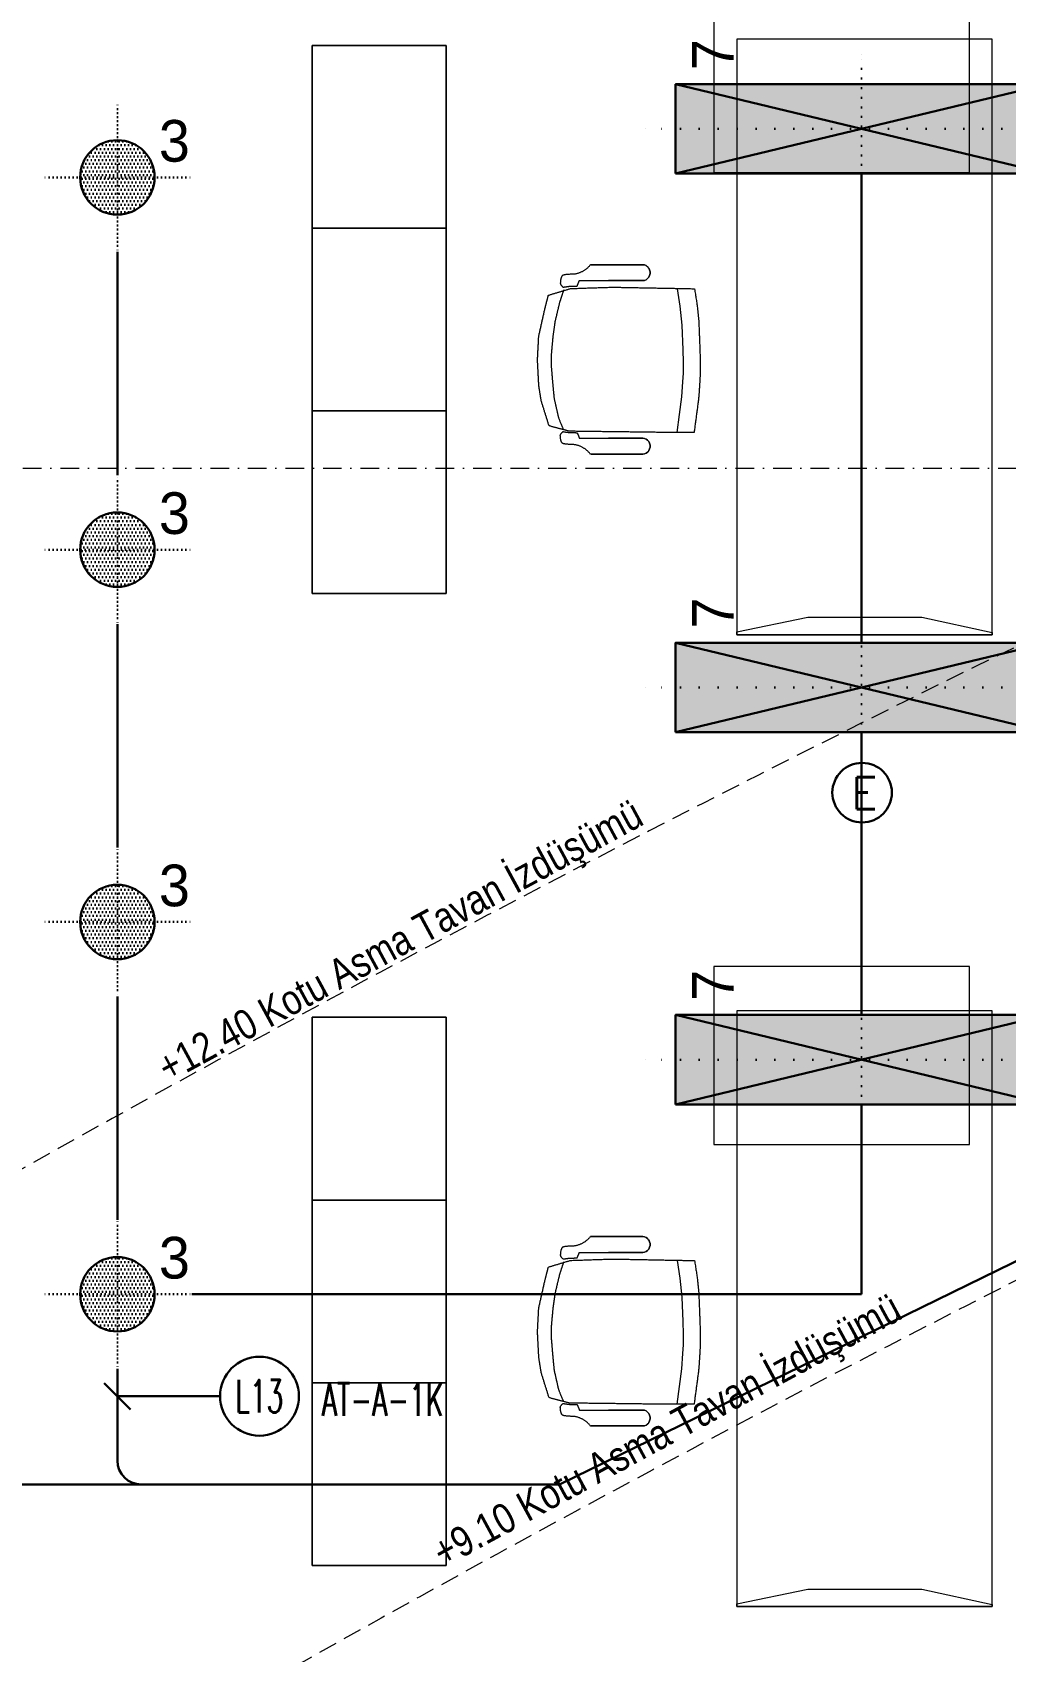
# Model space of a CAD drawing. Extents: x -1701 to 23780, y -363 to 7742.
# Drawn here: x 7506 to 7833, y 1274 to 1818 of the extents above; entities that cross this region are included whole.
import ezdxf
from ezdxf.enums import TextEntityAlignment as Align

# ---------------------------------------------------------------- set-up
doc = ezdxf.new("R2010")
doc.units = 0
doc.header["$LTSCALE"] = 25
doc.header["$MEASUREMENT"] = 0
for name, pattern in [('Audi$0$DASHDOT2', [0.5, 0.25, -0.125, 0, -0.125]), ('Audi$0$DOT2', [0.125, 0, -0.125]), ('Audi$0$HIDDEN', [0.375, 0.25, -0.125]), ('DOT', [0.25, 0, -0.25]), ('DOT2', [0.125, 0, -0.125])]:
    doc.linetypes.add(name, pattern=pattern)
doc.layers.get('0').update_dxf_attribs({"color": 9, "lineweight": 9})
for name, color, linetype, lineweight in [('31', 9, 'Continuous', 9), ('Audi$0$05', 8, 'Continuous', 9), ('Audi$0$20', 8, 'Audi$0$DOT2', 9), ('Audi$0$21', 8, 'Continuous', 9), ('Audi$0$35', 8, 'Continuous', 9), ('E-ACİL AYDINLATMA KİTİ', 7, 'Continuous', 30), ('E-Aydınlatma', 7, 'Continuous', 30), ('E-KABLO', 7, 'Continuous', 30), ('E-LİNYE', 7, 'Continuous', 30)]:
    doc.layers.add(name, color=color, linetype=linetype, lineweight=lineweight)
doc.styles.add('Audi$0$MuuM_TEXT-STANDART', font='ARIALN.TTF')
doc.styles.add('E-YAZI', font='txttw.shx')
doc.styles.add('TX-TEXT', font='')
doc.styles.get('TX-TEXT').set_extended_font_data('TrSah Futura Lt BT')

# ---------------------------------------------------------------- blocks, each defined once
blk = doc.blocks.new('Audi$0$Group-41-1')
for p, q in [((384804.5645, 69162.035), (384804.5645, 69161.585)), ((384805.1779, 69162.035), (384804.5645, 69162.035)), ((384805.1779, 69161.585), (384805.1779, 69162.035)), ((384804.5645, 69161.585), (384805.1779, 69161.585))]:
    blk.add_line(p, q)
at = {"flags": 128}
blk.add_lwpolyline([(384804.5645, 69162.035), (384805.1779, 69162.035), (384805.1779, 69161.585), (384804.5645, 69161.585)], close=True, dxfattribs=at)
blk = doc.blocks.new('Audi$0$Group-42-1')
at = {"layer": 'Audi$0$05', "color": 7}
for p in [(-1.2267, 0), (-0.6133, 0), (0, 0)]:
    blk.add_blockref('Audi$0$Group-41-1', p, dxfattribs=at)
blk = doc.blocks.new('Audi$0$Group-258-1')
at = {"linetype": 'Continuous'}
for p, q in [((384800.0983, 69164.505), (384800.0936, 69164.5084)), ((384800.71, 69164.505), (384800.7146, 69164.5084)), ((384800.2257, 69164.3995), (384800.1668, 69164.4084)), ((384800.2892, 69164.3936), (384800.2257, 69164.3995)), ((384800.3717, 69164.3904), (384800.2892, 69164.3936)), ((384800.4137, 69164.389), (384800.3717, 69164.3904)), ((384800.4502, 69164.389), (384800.4137, 69164.389)), ((384800.4792, 69164.3908), (384800.4502, 69164.389)), ((384800.5299, 69164.394), (384800.4792, 69164.3908)), ((384800.5895, 69164.4019), (384800.5299, 69164.394)), ((384800.6491, 69164.4097), (384800.5895, 69164.4019))]:
    blk.add_line(p, q, dxfattribs=at)
at = {"linetype": 'Continuous', "flags": 128}
for points in [[(384800.0862, 69164.6997), (384800.0862, 69164.6409), (384800.0862, 69164.6409)], [(384800.722, 69164.6997), (384800.722, 69164.6409), (384800.722, 69164.6409)], [(384800.0862, 69164.6409), (384800.0862, 69164.5259), (384800.0862, 69164.6409)], [(384800.1395, 69164.5259), (384800.1395, 69164.6409), (384800.1395, 69164.6409)], [(384800.6687, 69164.5259), (384800.6687, 69164.6409), (384800.6687, 69164.6409)], [(384800.722, 69164.6409), (384800.722, 69164.5259), (384800.722, 69164.6409)], [(384800.0862, 69164.5259), (384800.0862, 69164.5259), (384800.087, 69164.52)], [(384800.0862, 69164.5259), (384800.087, 69164.52), (384800.087, 69164.52)], [(384800.087, 69164.52), (384800.087, 69164.52), (384800.0892, 69164.5143)], [(384800.087, 69164.52), (384800.0892, 69164.5143), (384800.0892, 69164.5143)], [(384800.0892, 69164.5143), (384800.0892, 69164.5143), (384800.0929, 69164.5094)], [(384800.0892, 69164.5143), (384800.0936, 69164.5084), (384800.0929, 69164.5094)], [(384800.0977, 69164.5054), (384800.0977, 69164.5054), (384800.1034, 69164.5026)], [(384800.0977, 69164.5054), (384800.1034, 69164.5026), (384800.1034, 69164.5026)], [(384800.1034, 69164.5026), (384800.1034, 69164.5026), (384800.1096, 69164.5011)], [(384800.1034, 69164.5026), (384800.1096, 69164.5011), (384800.1096, 69164.5011)], [(384800.1096, 69164.5011), (384800.1096, 69164.5011), (384800.1161, 69164.5011)], [(384800.1096, 69164.5011), (384800.1161, 69164.5011), (384800.1161, 69164.5011)], [(384800.1161, 69164.5011), (384800.1161, 69164.5011), (384800.1223, 69164.5026)], [(384800.1161, 69164.5011), (384800.1223, 69164.5026), (384800.1223, 69164.5026)], [(384800.1223, 69164.5026), (384800.1223, 69164.5026), (384800.128, 69164.5054)], [(384800.1223, 69164.5026), (384800.128, 69164.5054), (384800.128, 69164.5054)], [(384800.128, 69164.5054), (384800.128, 69164.5054), (384800.1328, 69164.5094)], [(384800.128, 69164.5054), (384800.1328, 69164.5094), (384800.1328, 69164.5094)], [(384800.1328, 69164.5094), (384800.1328, 69164.5094), (384800.1365, 69164.5143)], [(384800.1328, 69164.5094), (384800.1365, 69164.5143), (384800.1365, 69164.5143)], [(384800.1365, 69164.5143), (384800.1365, 69164.5143), (384800.1387, 69164.52)], [(384800.1365, 69164.5143), (384800.1387, 69164.52), (384800.1387, 69164.52)], [(384800.1387, 69164.52), (384800.1387, 69164.52), (384800.1395, 69164.5259)], [(384800.1387, 69164.52), (384800.1395, 69164.5259), (384800.1395, 69164.5259)], [(384800.6695, 69164.52), (384800.6695, 69164.52), (384800.6687, 69164.5259)], [(384800.6695, 69164.52), (384800.6687, 69164.5259), (384800.6687, 69164.5259)], [(384800.6718, 69164.5143), (384800.6718, 69164.5143), (384800.6695, 69164.52)], [(384800.6718, 69164.5143), (384800.6695, 69164.52), (384800.6695, 69164.52)], [(384800.6754, 69164.5094), (384800.6754, 69164.5094), (384800.6718, 69164.5143)], [(384800.6754, 69164.5094), (384800.6718, 69164.5143), (384800.6718, 69164.5143)], [(384800.6802, 69164.5054), (384800.6802, 69164.5054), (384800.6754, 69164.5094)], [(384800.6802, 69164.5054), (384800.6754, 69164.5094), (384800.6754, 69164.5094)], [(384800.6859, 69164.5026), (384800.6859, 69164.5026), (384800.6802, 69164.5054)], [(384800.6859, 69164.5026), (384800.6802, 69164.5054), (384800.6802, 69164.5054)], [(384800.6922, 69164.5011), (384800.6922, 69164.5011), (384800.6859, 69164.5026)], [(384800.6922, 69164.5011), (384800.6859, 69164.5026), (384800.6859, 69164.5026)], [(384800.6986, 69164.5011), (384800.6986, 69164.5011), (384800.6922, 69164.5011)], [(384800.6986, 69164.5011), (384800.6922, 69164.5011), (384800.6922, 69164.5011)], [(384800.7048, 69164.5026), (384800.7048, 69164.5026), (384800.6986, 69164.5011)], [(384800.7048, 69164.5026), (384800.6986, 69164.5011), (384800.6986, 69164.5011)], [(384800.7105, 69164.5054), (384800.7105, 69164.5054), (384800.7048, 69164.5026)], [(384800.7105, 69164.5054), (384800.7048, 69164.5026), (384800.7048, 69164.5026)], [(384800.719, 69164.5143), (384800.7146, 69164.5084), (384800.7153, 69164.5094)], [(384800.719, 69164.5143), (384800.719, 69164.5143), (384800.7153, 69164.5094)], [(384800.7213, 69164.52), (384800.7213, 69164.52), (384800.719, 69164.5143)], [(384800.7213, 69164.52), (384800.719, 69164.5143), (384800.719, 69164.5143)], [(384800.722, 69164.5259), (384800.722, 69164.5259), (384800.7213, 69164.52)], [(384800.722, 69164.5259), (384800.7213, 69164.52), (384800.7213, 69164.52)]]:
    blk.add_lwpolyline(points, close=True, dxfattribs=at)
at = {"linetype": 'Continuous'}
for points in [[(384800.3272, 69164.8751), (384800.2792, 69164.8644), (384800.2312, 69164.8536)], [(384800.4074, 69164.8792), (384800.3673, 69164.8772), (384800.3272, 69164.8751)], [(384800.4932, 69164.8746), (384800.4503, 69164.8769), (384800.4074, 69164.8792)], [(384800.5432, 69164.8666), (384800.5182, 69164.8706), (384800.4932, 69164.8746)], [(384800.1886, 69164.8426), (384800.1775, 69164.8055), (384800.1663, 69164.7685)], [(384800.2312, 69164.8536), (384800.2099, 69164.8481), (384800.1886, 69164.8426)], [(384800.2746, 69164.8191), (384800.2429, 69164.8115), (384800.2113, 69164.8039)], [(384800.3252, 69164.8264), (384800.2999, 69164.8227), (384800.2746, 69164.8191)], [(384800.3841, 69164.8318), (384800.3546, 69164.8291), (384800.3252, 69164.8264)], [(384800.4307, 69164.8318), (384800.4074, 69164.8318), (384800.3841, 69164.8318)], [(384800.4872, 69164.8271), (384800.4589, 69164.8295), (384800.4307, 69164.8318)], [(384800.5356, 69164.8225), (384800.5114, 69164.8248), (384800.4872, 69164.8271)], [(384800.5919, 69164.8096), (384800.5638, 69164.8161), (384800.5356, 69164.8225)], [(384800.6271, 69164.8405), (384800.5851, 69164.8535), (384800.5432, 69164.8666)], [(384800.6454, 69164.7717), (384800.6363, 69164.8061), (384800.6271, 69164.8405)], [(384800.1182, 69164.7571), (384800.1184, 69164.788), (384800.1261, 69164.8013), (384800.1481, 69164.8026)], [(384800.1481, 69164.8026), (384800.1523, 69164.8031), (384800.1616, 69164.7937)], [(384800.1585, 69164.7715), (384800.1583, 69164.7588), (384800.158, 69164.7461)], [(384800.1616, 69164.7937), (384800.1601, 69164.7826), (384800.1585, 69164.7715)], [(384800.1663, 69164.7685), (384800.1639, 69164.6975), (384800.1616, 69164.6266)], [(384800.2113, 69164.8039), (384800.1911, 69164.7972), (384800.1708, 69164.7905)], [(384800.637, 69164.7924), (384800.6046, 69164.8075), (384800.5919, 69164.8096)], [(384800.6491, 69164.4746), (384800.6472, 69164.6232), (384800.6454, 69164.7717)], [(384800.6601, 69164.8026), (384800.656, 69164.8031), (384800.6466, 69164.7937)], [(384800.6466, 69164.7937), (384800.6482, 69164.7826), (384800.6497, 69164.7715)], [(384800.6497, 69164.7715), (384800.65, 69164.7588), (384800.6502, 69164.7461)], [(384800.69, 69164.7571), (384800.6898, 69164.788), (384800.6822, 69164.8013), (384800.6601, 69164.8026)], [(384800.0854, 69164.7011), (384800.1126, 69164.7212), (384800.1182, 69164.7571)], [(384800.158, 69164.7461), (384800.1488, 69164.7423), (384800.1395, 69164.7385)], [(384800.1395, 69164.7385), (384800.1395, 69164.6897), (384800.1395, 69164.6409)], [(384800.6502, 69164.7461), (384800.6595, 69164.7423), (384800.6687, 69164.7385)], [(384800.6687, 69164.7385), (384800.6687, 69164.6897), (384800.6687, 69164.6409)], [(384800.7229, 69164.7011), (384800.6957, 69164.7212), (384800.69, 69164.7571)], [(384800.1616, 69164.6266), (384800.1642, 69164.4892), (384800.1668, 69164.3518)], [(384800.6491, 69164.3531), (384800.6491, 69164.4138), (384800.6491, 69164.4746)], [(384800.1668, 69164.3518), (384800.2302, 69164.3409), (384800.278, 69164.3374)], [(384800.278, 69164.3374), (384800.3427, 69164.3349), (384800.4074, 69164.3324)], [(384800.4074, 69164.3324), (384800.4288, 69164.3324), (384800.4502, 69164.3324)], [(384800.4502, 69164.3324), (384800.4901, 69164.3349), (384800.5299, 69164.3374)], [(384800.5299, 69164.3374), (384800.5895, 69164.3452), (384800.6491, 69164.3531)]]:
    blk.add_open_spline(points, degree=2, dxfattribs=at)
blk = doc.blocks.new('Audi$0$p-ma-audi')
for p, q in [((-7.57, 155.19), (-7.57, 200)), ((-85.7, 155.19), (-7.57, 155.19))]:
    blk.add_line(p, q)
at = {"flags": 128}
for points in [[(-7.57, 200), (-7.57, 214.96), (-93.45, 214.96), (-93.45, 155.19), (-85.7, 155.19)], [(-85.7, 0.04), (-85.7, 0.94), (-61.93, 5.88), (-23.62, 5.88), (0, 0.73), (0, 0), (-85.67, 0)]]:
    blk.add_lwpolyline(points, dxfattribs=at)
for points in [[(-85.7, 200), (-85.7, 0), (0, 0), (0, 200), (-85.7, 200)], [(-85.7, 200), (-85.7, 0), (0, 0), (0, 200)]]:
    blk.add_lwpolyline(points, close=True, dxfattribs=at)
blk = doc.blocks.new('Audi')
at = {"layer": 'Audi$0$20', "linetype": 'Audi$0$HIDDEN', "lineweight": 0}
for points in [[(7497.5, 1433.22, -0.101512), (9968.66, 2228.47, -0.101512)], [(7129.5, 979.76, -0.152644), (10705.5, 2076.19, -0.10573)]]:
    blk.add_lwpolyline(points, format="xyb", dxfattribs=at)
at = {"layer": 'Audi$0$21', "linetype": 'Audi$0$DASHDOT2'}
blk.add_lwpolyline([(6835.48, 1671.62), (10934.42, 1671.62)], dxfattribs=at)
at = {"layer": 'Audi$0$35'}
blk.add_lwpolyline([(10004.84, 1897.89, 0.099521), (7703.07, 1167.17), (7703.07, 1167.17), (7647.15, 1268.13, 0.006902), (7497.58, 1182.57), (7497.58, 1835), (7909.5, 1835), (7909.5, 2075), (7894.5, 2075), (7894.5, 2325), (7909.5, 2325), (7909.5, 2483.5), (7895.44, 2489.8), (7892.5, 2489.8), (7892.5, 2570.2), (7895.5, 2570.2), (7909.5, 2576.5), (7909.5, 2652), (7890.5, 2652), (7890.5, 2768), (7909.5, 2768), (7909.5, 2803), (8525.5, 2803)], format="xyb", dxfattribs=at)
at = {"layer": 'Audi$0$05', "color": 7}
for p in [(7828.84, 1615.66), (7828.84, 1289.36)]:
    blk.add_blockref('Audi$0$p-ma-audi', p, dxfattribs=at)
at = {"layer": 'Audi$0$05', "color": 7, "xscale": -100, "yscale": 100, "zscale": 100, "rotation": 90}
for p in [(6923803.96, 38482147.3), (6923803.96, 38481821)]:
    blk.add_blockref('Audi$0$Group-42-1', p, dxfattribs=at)
at = {"layer": 'Audi$0$05', "color": 7, "extrusion": (0, 0, -1), "xscale": 100, "yscale": 100, "zscale": -100, "rotation": 270}
for p in [(-6924164.06, 38481748.53), (-6924164.06, 38481422.23)]:
    blk.add_blockref('Audi$0$Group-258-1', p, dxfattribs=at)
at = {"layer": 'Audi$0$21', "style": 'Audi$0$MuuM_TEXT-STANDART'}
for s, p in [('+12.40 Kotu Asma Tavan İzdüşümü', (7552.1, 1465.14)), ('+9.10 Kotu Asma Tavan İzdüşümü ', (7644.53, 1302.29))]:
    blk.add_text(s, height=10, rotation=28.5004, dxfattribs=at).set_placement(p)
blk = doc.blocks.new('p-bur-VW-spotlight')
at = {"layer": 'E-Aydınlatma'}
h = blk.add_hatch(dxfattribs=at)
h.set_pattern_fill('DOTS', color=4, scale=20)
edge = h.paths.add_edge_path()
edge.add_arc((0, 0), 12.5, 0, 360)
at = {"layer": 'E-Aydınlatma', "color": 4, "linetype": 'DOT2', "ltscale": 0.4}
for q in [(0, 25), (-25, 0), (0, -25), (25, 0)]:
    blk.add_line((0, 0), q, dxfattribs=at)
at = {"layer": 'E-Aydınlatma', "color": 4, "linetype": 'ByBlock'}
blk.add_circle((0, 0), 12.5, dxfattribs=at)
at = {"layer": 'E-Aydınlatma', "color": 4, "style": 'TX-TEXT', "text_generation_flag": 4}
blk.add_attdef('W', text='', height=14, rotation=180, dxfattribs=at).set_placement((19.53, 11.56), align=Align.MIDDLE_CENTER)
blk = doc.blocks.new('p-ısık1')
at = {"layer": 'E-Aydınlatma'}
h = blk.add_hatch(dxfattribs=at)
h.set_pattern_fill('DOTS', color=4, scale=20, angle=-90)
h.set_pattern_definition([(270, (8495.7968, 36342.0362), (1.25, -0.625), [0, -1.25])])
h.paths.add_polyline_path([(16.7, 124.7), (16.7, -0.3), (46.7, -0.3), (46.7, 124.7)])
at = {"layer": 'E-Aydınlatma', "color": 4, "linetype": 'DOT'}
blk.add_lwpolyline([(31.7, -10.3), (31.7, 134.7), (31.7, 134.7)], dxfattribs=at)
at = {"layer": 'E-Aydınlatma', "color": 4, "linetype": 'ByBlock'}
for points in [[(16.7, 124.7), (16.7, -0.3), (46.7, -0.3), (46.7, 124.7), (16.7, 124.7)], [(46.7, 124.7), (16.7, -0.3)], [(46.7, -0.3), (16.7, 124.7)]]:
    blk.add_lwpolyline(points, dxfattribs=at)
at = {"layer": 'E-Aydınlatma', "color": 4, "linetype": 'DOT2'}
blk.add_lwpolyline([(6.7, 62.2), (56.7, 62.2), (56.7, 62.2)], dxfattribs=at)
at = {"layer": 'E-Aydınlatma', "color": 4, "insert": (51.46, 119.12), "char_height": 14, "width": 14.596, "attachment_point": 1, "style": 'TX-TEXT'}
blk.add_mtext('7', dxfattribs=at)
blk = doc.blocks.new('100_ACİL AYDINLATMA KİTİ')
at = {"layer": 'E-ACİL AYDINLATMA KİTİ', "color": 3}
blk.add_circle((0, 0), 1.251, dxfattribs=at)
at = {"layer": 'E-ACİL AYDINLATMA KİTİ', "color": 3, "style": 'E-YAZI'}
blk.add_text('E', height=1.34, dxfattribs=at).set_placement((-0.448, -0.694))

msp = doc.modelspace()

# ---------------------------------------------------------------- linework, layer by layer
at = {"layer": 'E-KABLO', "color": 6}
for p, q in [((7785, 1770.5), (7785, 1613)), ((7535, 1669.23), (7535, 1744.23)), ((7535, 1544.23), (7535, 1619.23)), ((7785, 1583), (7785, 1488)), ((8153.32, 1560.19), (7683.56, 1330.37)), ((7535, 1419.23), (7535, 1494.23)), ((7785, 1458), (7785, 1394.23)), ((7560, 1394.23), (7785, 1394.23)), ((7535, 1369.23), (7535, 1338.37)), ((7543, 1330.37), (7483.9, 1330.37)), ((7543, 1330.37), (7683.56, 1330.37))]:
    msp.add_line(p, q, dxfattribs=at)
msp.add_arc((7543, 1338.37), 8, 180, 270, dxfattribs=at)
at = {"layer": 'E-LİNYE', "color": 7, "linetype": 'Continuous'}
for p, q in [((7539.42, 1355.58), (7530.58, 1364.42)), ((7569.48, 1360), (7535, 1360))]:
    msp.add_line(p, q, dxfattribs=at)
msp.add_circle((7582.74, 1360), 13.26, dxfattribs=at)

# ---------------------------------------------------------------- block references
at = {"color": 6}
msp.add_blockref('Audi', (0, 0), dxfattribs=at)
at = {"layer": '31', "linetype": 'ByBlock', "rotation": 90}
for p in [(7847.2, 1753.8), (7847.2, 1566.3), (7847.2, 1441.3)]:
    msp.add_blockref('p-ısık1', p, dxfattribs=at)
at = {"layer": '31', "color": 2, "linetype": 'ByBlock'}
ref = msp.add_blockref('p-bur-VW-spotlight', (7535, 1769.23), dxfattribs=at)
ref.add_attrib('W', '3', dxfattribs={"layer": '0', "height": 14, "rotation": 180, "style": 'TX-TEXT', "text_generation_flag": 6}).set_placement((7554.15, 1770.3), align=Align.BOTTOM_CENTER)
ref = msp.add_blockref('p-bur-VW-spotlight', (7535, 1644.23), dxfattribs=at)
ref.add_attrib('W', '3', dxfattribs={"layer": '0', "height": 14, "rotation": 180, "style": 'TX-TEXT', "text_generation_flag": 6}).set_placement((7554.15, 1645.3), align=Align.BOTTOM_CENTER)
ref = msp.add_blockref('p-bur-VW-spotlight', (7535, 1519.23), dxfattribs=at)
ref.add_attrib('W', '3', dxfattribs={"layer": '0', "height": 14, "rotation": 180, "style": 'TX-TEXT', "text_generation_flag": 6}).set_placement((7554.15, 1520.3), align=Align.BOTTOM_CENTER)
ref = msp.add_blockref('p-bur-VW-spotlight', (7535, 1394.23), dxfattribs=at)
ref.add_attrib('W', '3', dxfattribs={"layer": '0', "height": 14, "rotation": 180, "style": 'TX-TEXT', "text_generation_flag": 6}).set_placement((7554.15, 1395.3), align=Align.BOTTOM_CENTER)
at = {"layer": 'E-ACİL AYDINLATMA KİTİ', "xscale": 8, "yscale": 8, "zscale": 8}
msp.add_blockref('100_ACİL AYDINLATMA KİTİ', (7785.19, 1562.65), dxfattribs=at)

# ---------------------------------------------------------------- texts
at = {"layer": 'E-LİNYE', "color": 3, "linetype": 'Continuous', "style": 'E-YAZI', "width": 0.6}
for s, p in [('L13', (7582.74, 1360)), ('AT-A-1K', (7624.14, 1358.87))]:
    msp.add_text(s, height=10.938, dxfattribs=at).set_placement(p, align=Align.MIDDLE_CENTER)

doc.saveas('drawing.dxf')
